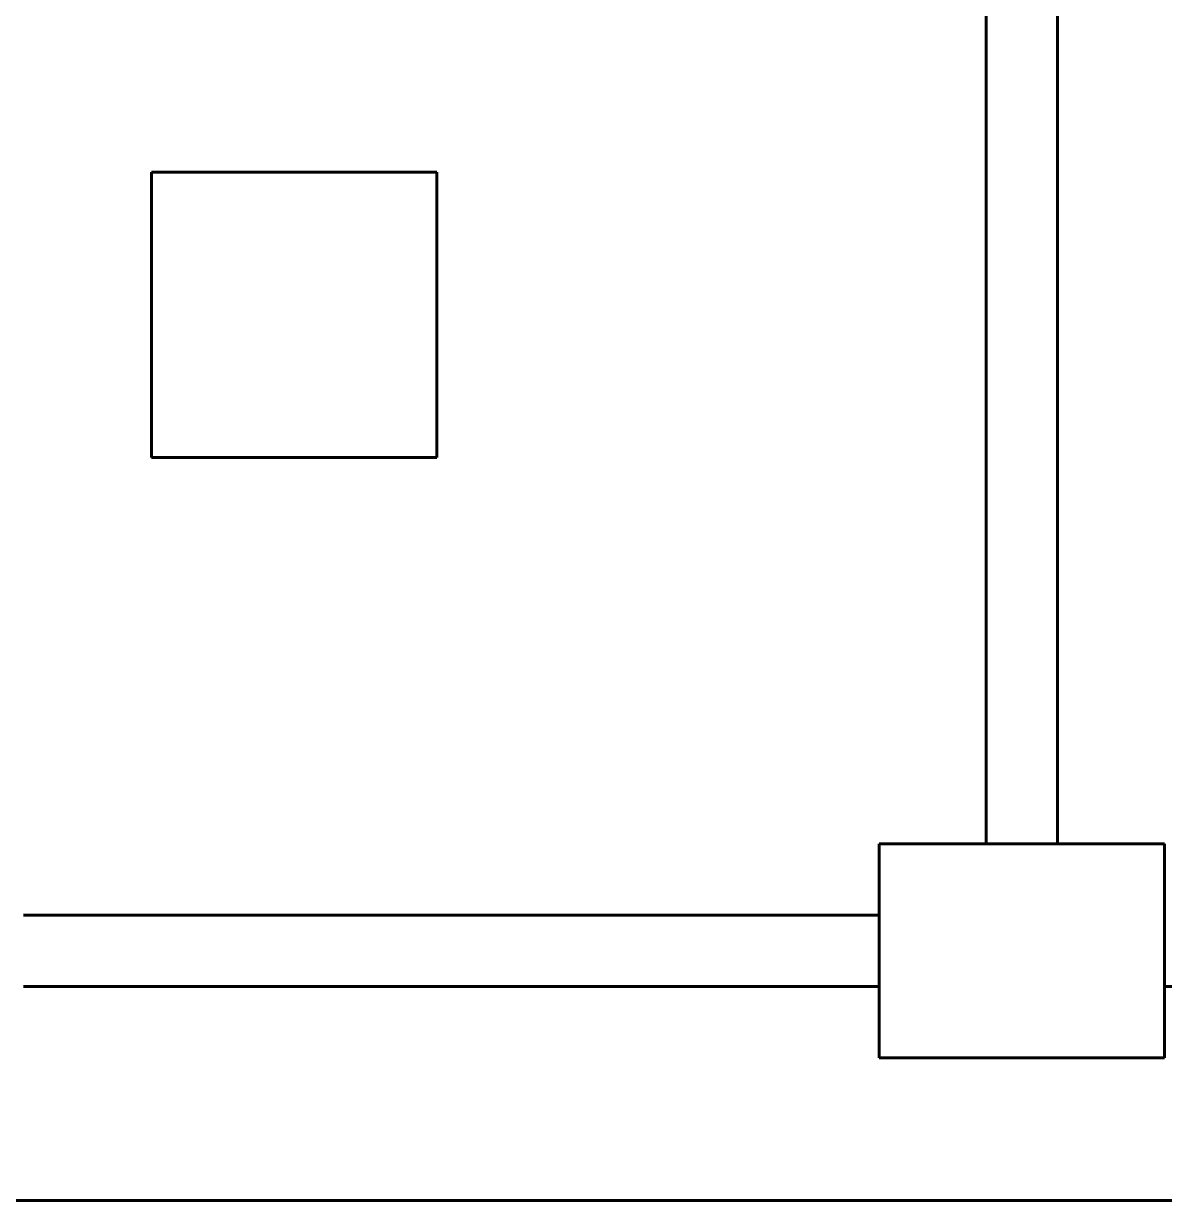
# Model space of a CAD drawing. Extents: x 0 to 297, y 0 to 292.
# Drawn here: x 135.35 to 143.35, y 68.61 to 76.86 of the extents above; entities that cross this region are included whole.
import ezdxf

# ---------------------------------------------------------------- set-up
doc = ezdxf.new("R2010")
doc.units = 0
doc.header["$MEASUREMENT"] = 0
doc.linetypes.add('K5LT_BASIC', pattern=[0])
doc.layers.add('Системный слой', color=7, linetype='Continuous')

# ---------------------------------------------------------------- blocks, each defined once
blk = doc.blocks.new('*U')
at = {"layer": 'Системный слой', "linetype": 'K5LT_BASIC', "lineweight": 60}
for p, q in [((138.2482, 75.8137), (136.2482, 75.8137)), ((136.2482, 75.8137), (136.2482, 73.8137)), ((138.2482, 73.8137), (138.2482, 75.8137)), ((136.2482, 73.8137), (138.2482, 73.8137)), ((143.3503, 71.1064), (141.3503, 71.1064)), ((141.3503, 71.1064), (141.3503, 69.6064)), ((143.3503, 71.1064), (141.3503, 71.1064)), ((141.3503, 71.1064), (141.3503, 69.6064)), ((143.3503, 69.6064), (143.3503, 71.1064)), ((143.3503, 69.6064), (143.3503, 71.1064)), ((141.3503, 69.6064), (143.3503, 69.6064)), ((141.3503, 69.6064), (143.3503, 69.6064))]:
    blk.add_line(p, q, dxfattribs=at)

msp = doc.modelspace()

# ---------------------------------------------------------------- linework, layer by layer
at = {"layer": 'Системный слой', "linetype": 'K5LT_BASIC', "lineweight": 60}
for p, q in [((142.1, 71.106), (142.1, 85.106)), ((142.6, 71.106), (142.6, 85.106)), ((141.3503, 71.1064), (141.3503, 69.6064)), ((141.3503, 71.1064), (143.3503, 71.1064)), ((143.3503, 71.1064), (141.3503, 71.1064)), ((141.3503, 69.6064), (141.3503, 71.1064)), ((141.3503, 71.1064), (141.3503, 69.6064)), ((141.3503, 71.1064), (143.3503, 71.1064)), ((141.85, 71.106), (141.3503, 71.1064)), ((143.3503, 71.1064), (141.3503, 71.1064)), ((143.3503, 71.1064), (143.3503, 69.6064)), ((143.3503, 71.1064), (143.3503, 69.6064)), ((143.3503, 71.1064), (143.3503, 69.6064)), ((143.3503, 71.1064), (143.3503, 69.6064)), ((135.3505, 70.6065), (141.3505, 70.6065)), ((141.3503, 70.1064), (135.3503, 70.1064)), ((149.3503, 70.1064), (143.3503, 70.1064)), ((143.3503, 69.6064), (141.3503, 69.6064)), ((141.3503, 69.6064), (143.3503, 69.6064)), ((143.3503, 69.6064), (141.3503, 69.6064)), ((141.3503, 69.6064), (143.3503, 69.6064)), ((142.6003, 69.6064), (141.8503, 69.6064)), ((142.6003, 69.6064), (141.8503, 69.6064)), ((130.35, 68.6064), (173.35, 68.6064))]:
    msp.add_line(p, q, dxfattribs=at)

# ---------------------------------------------------------------- block references
at = {"layer": 'Системный слой'}
msp.add_blockref('*U', (0, 0), dxfattribs=at)
msp.add_blockref('*U', (0, 0), dxfattribs=at)
msp.add_blockref('*U', (0, 0), dxfattribs=at)
msp.add_blockref('*U', (0, 0), dxfattribs=at)
msp.add_blockref('*U', (0, 0), dxfattribs=at)
msp.add_blockref('*U', (0, 0), dxfattribs=at)
msp.add_blockref('*U', (0, 0), dxfattribs=at)
msp.add_blockref('*U', (0, 0), dxfattribs=at)
msp.add_blockref('*U', (0, 0), dxfattribs=at)
msp.add_blockref('*U', (0, 0), dxfattribs=at)
msp.add_blockref('*U', (0, 0), dxfattribs=at)
msp.add_blockref('*U', (0, 0), dxfattribs=at)
msp.add_blockref('*U', (0, 0), dxfattribs=at)
msp.add_blockref('*U', (0, 0), dxfattribs=at)
msp.add_blockref('*U', (0, 0), dxfattribs=at)
msp.add_blockref('*U', (0, 0), dxfattribs=at)
msp.add_blockref('*U', (0, 0), dxfattribs=at)
msp.add_blockref('*U', (0, 0), dxfattribs=at)
msp.add_blockref('*U', (0, 0), dxfattribs=at)
msp.add_blockref('*U', (0, 0), dxfattribs=at)
msp.add_blockref('*U', (0, 0), dxfattribs=at)
msp.add_blockref('*U', (0, 0), dxfattribs=at)
msp.add_blockref('*U', (0, 0), dxfattribs=at)
msp.add_blockref('*U', (0, 0), dxfattribs=at)
msp.add_blockref('*U', (0, 0), dxfattribs=at)
msp.add_blockref('*U', (0, 0), dxfattribs=at)
msp.add_blockref('*U', (0, 0), dxfattribs=at)
msp.add_blockref('*U', (0, 0), dxfattribs=at)
msp.add_blockref('*U', (0, 0), dxfattribs=at)
msp.add_blockref('*U', (0, 0), dxfattribs=at)
msp.add_blockref('*U', (0, 0), dxfattribs=at)
msp.add_blockref('*U', (0, 0), dxfattribs=at)
msp.add_blockref('*U', (0, 0), dxfattribs=at)
msp.add_blockref('*U', (0, 0), dxfattribs=at)
msp.add_blockref('*U', (0, 0), dxfattribs=at)
msp.add_blockref('*U', (0, 0), dxfattribs=at)
msp.add_blockref('*U', (0, 0), dxfattribs=at)
msp.add_blockref('*U', (0, 0), dxfattribs=at)
msp.add_blockref('*U', (0, 0), dxfattribs=at)
msp.add_blockref('*U', (0, 0), dxfattribs=at)
msp.add_blockref('*U', (0, 0), dxfattribs=at)
msp.add_blockref('*U', (0, 0), dxfattribs=at)
msp.add_blockref('*U', (0, 0), dxfattribs=at)
msp.add_blockref('*U', (0, 0), dxfattribs=at)
msp.add_blockref('*U', (0, 0), dxfattribs=at)
msp.add_blockref('*U', (0, 0), dxfattribs=at)
msp.add_blockref('*U', (0, 0), dxfattribs=at)
msp.add_blockref('*U', (0, 0), dxfattribs=at)
msp.add_blockref('*U', (0, 0), dxfattribs=at)
msp.add_blockref('*U', (0, 0), dxfattribs=at)
msp.add_blockref('*U', (0, 0), dxfattribs=at)
msp.add_blockref('*U', (0, 0), dxfattribs=at)
msp.add_blockref('*U', (0, 0), dxfattribs=at)
msp.add_blockref('*U', (0, 0), dxfattribs=at)
msp.add_blockref('*U', (0, 0), dxfattribs=at)
msp.add_blockref('*U', (0, 0), dxfattribs=at)
msp.add_blockref('*U', (0, 0), dxfattribs=at)
msp.add_blockref('*U', (0, 0), dxfattribs=at)
msp.add_blockref('*U', (0, 0), dxfattribs=at)
msp.add_blockref('*U', (0, 0), dxfattribs=at)
msp.add_blockref('*U', (0, 0), dxfattribs=at)
msp.add_blockref('*U', (0, 0), dxfattribs=at)
msp.add_blockref('*U', (0, 0), dxfattribs=at)
msp.add_blockref('*U', (0, 0), dxfattribs=at)
msp.add_blockref('*U', (0, 0), dxfattribs=at)
msp.add_blockref('*U', (0, 0), dxfattribs=at)
msp.add_blockref('*U', (0, 0), dxfattribs=at)
msp.add_blockref('*U', (0, 0), dxfattribs=at)
msp.add_blockref('*U', (0, 0), dxfattribs=at)
msp.add_blockref('*U', (0, 0), dxfattribs=at)
msp.add_blockref('*U', (0, 0), dxfattribs=at)
msp.add_blockref('*U', (0, 0), dxfattribs=at)
msp.add_blockref('*U', (0, 0), dxfattribs=at)
msp.add_blockref('*U', (0, 0), dxfattribs=at)
msp.add_blockref('*U', (0, 0), dxfattribs=at)
msp.add_blockref('*U', (0, 0), dxfattribs=at)
msp.add_blockref('*U', (0, 0), dxfattribs=at)
msp.add_blockref('*U', (0, 0), dxfattribs=at)
msp.add_blockref('*U', (0, 0), dxfattribs=at)
msp.add_blockref('*U', (0, 0), dxfattribs=at)
msp.add_blockref('*U', (0, 0), dxfattribs=at)
msp.add_blockref('*U', (0, 0), dxfattribs=at)
msp.add_blockref('*U', (0, 0), dxfattribs=at)
msp.add_blockref('*U', (0, 0), dxfattribs=at)
msp.add_blockref('*U', (0, 0), dxfattribs=at)
msp.add_blockref('*U', (0, 0), dxfattribs=at)
msp.add_blockref('*U', (0, 0), dxfattribs=at)
msp.add_blockref('*U', (0, 0), dxfattribs=at)
msp.add_blockref('*U', (0, 0), dxfattribs=at)
msp.add_blockref('*U', (0, 0), dxfattribs=at)
msp.add_blockref('*U', (0, 0), dxfattribs=at)
msp.add_blockref('*U', (0, 0), dxfattribs=at)
msp.add_blockref('*U', (0, 0), dxfattribs=at)
msp.add_blockref('*U', (0, 0), dxfattribs=at)
msp.add_blockref('*U', (0, 0), dxfattribs=at)
msp.add_blockref('*U', (0, 0), dxfattribs=at)
msp.add_blockref('*U', (0, 0), dxfattribs=at)
msp.add_blockref('*U', (0, 0), dxfattribs=at)
msp.add_blockref('*U', (0, 0), dxfattribs=at)
msp.add_blockref('*U', (0, 0), dxfattribs=at)
msp.add_blockref('*U', (0, 0), dxfattribs=at)
msp.add_blockref('*U', (0, 0), dxfattribs=at)
msp.add_blockref('*U', (0, 0), dxfattribs=at)
msp.add_blockref('*U', (0, 0), dxfattribs=at)
msp.add_blockref('*U', (0, 0), dxfattribs=at)
msp.add_blockref('*U', (0, 0), dxfattribs=at)
msp.add_blockref('*U', (0, 0), dxfattribs=at)
msp.add_blockref('*U', (0, 0), dxfattribs=at)
msp.add_blockref('*U', (0, 0), dxfattribs=at)
msp.add_blockref('*U', (0, 0), dxfattribs=at)
msp.add_blockref('*U', (0, 0), dxfattribs=at)
msp.add_blockref('*U', (0, 0), dxfattribs=at)
msp.add_blockref('*U', (0, 0), dxfattribs=at)
msp.add_blockref('*U', (0, 0), dxfattribs=at)
msp.add_blockref('*U', (0, 0), dxfattribs=at)
msp.add_blockref('*U', (0, 0), dxfattribs=at)
msp.add_blockref('*U', (0, 0), dxfattribs=at)
msp.add_blockref('*U', (0, 0), dxfattribs=at)
msp.add_blockref('*U', (0, 0), dxfattribs=at)
msp.add_blockref('*U', (0, 0), dxfattribs=at)
msp.add_blockref('*U', (0, 0), dxfattribs=at)
msp.add_blockref('*U', (0, 0), dxfattribs=at)
msp.add_blockref('*U', (0, 0), dxfattribs=at)
msp.add_blockref('*U', (0, 0), dxfattribs=at)
msp.add_blockref('*U', (0, 0), dxfattribs=at)
msp.add_blockref('*U', (0, 0), dxfattribs=at)
msp.add_blockref('*U', (0, 0), dxfattribs=at)
msp.add_blockref('*U', (0, 0), dxfattribs=at)
msp.add_blockref('*U', (0, 0), dxfattribs=at)
msp.add_blockref('*U', (0, 0), dxfattribs=at)
msp.add_blockref('*U', (0, 0), dxfattribs=at)
msp.add_blockref('*U', (0, 0), dxfattribs=at)
msp.add_blockref('*U', (0, 0), dxfattribs=at)
msp.add_blockref('*U', (0, 0), dxfattribs=at)
msp.add_blockref('*U', (0, 0), dxfattribs=at)
msp.add_blockref('*U', (0, 0), dxfattribs=at)
msp.add_blockref('*U', (0, 0), dxfattribs=at)
msp.add_blockref('*U', (0, 0), dxfattribs=at)
msp.add_blockref('*U', (0, 0), dxfattribs=at)
msp.add_blockref('*U', (0, 0), dxfattribs=at)
msp.add_blockref('*U', (0, 0), dxfattribs=at)
msp.add_blockref('*U', (0, 0), dxfattribs=at)
msp.add_blockref('*U', (0, 0), dxfattribs=at)
msp.add_blockref('*U', (0, 0), dxfattribs=at)
msp.add_blockref('*U', (0, 0), dxfattribs=at)
msp.add_blockref('*U', (0, 0), dxfattribs=at)
msp.add_blockref('*U', (0, 0), dxfattribs=at)
msp.add_blockref('*U', (0, 0), dxfattribs=at)
msp.add_blockref('*U', (0, 0), dxfattribs=at)
msp.add_blockref('*U', (0, 0), dxfattribs=at)
msp.add_blockref('*U', (0, 0), dxfattribs=at)
msp.add_blockref('*U', (0, 0), dxfattribs=at)
msp.add_blockref('*U', (0, 0), dxfattribs=at)
msp.add_blockref('*U', (0, 0), dxfattribs=at)
msp.add_blockref('*U', (0, 0), dxfattribs=at)
msp.add_blockref('*U', (0, 0), dxfattribs=at)
msp.add_blockref('*U', (0, 0), dxfattribs=at)
msp.add_blockref('*U', (0, 0), dxfattribs=at)
msp.add_blockref('*U', (0, 0), dxfattribs=at)
msp.add_blockref('*U', (0, 0), dxfattribs=at)
msp.add_blockref('*U', (0, 0), dxfattribs=at)
msp.add_blockref('*U', (0, 0), dxfattribs=at)
msp.add_blockref('*U', (0, 0), dxfattribs=at)
msp.add_blockref('*U', (0, 0), dxfattribs=at)
msp.add_blockref('*U', (0, 0), dxfattribs=at)
msp.add_blockref('*U', (0, 0), dxfattribs=at)
msp.add_blockref('*U', (0, 0), dxfattribs=at)
msp.add_blockref('*U', (0, 0), dxfattribs=at)
msp.add_blockref('*U', (0, 0), dxfattribs=at)
msp.add_blockref('*U', (0, 0), dxfattribs=at)
msp.add_blockref('*U', (0, 0), dxfattribs=at)
msp.add_blockref('*U', (0, 0), dxfattribs=at)
msp.add_blockref('*U', (0, 0), dxfattribs=at)
msp.add_blockref('*U', (0, 0), dxfattribs=at)
msp.add_blockref('*U', (0, 0), dxfattribs=at)
msp.add_blockref('*U', (0, 0), dxfattribs=at)
msp.add_blockref('*U', (0, 0), dxfattribs=at)
msp.add_blockref('*U', (0, 0), dxfattribs=at)
msp.add_blockref('*U', (0, 0), dxfattribs=at)
msp.add_blockref('*U', (0, 0), dxfattribs=at)
msp.add_blockref('*U', (0, 0), dxfattribs=at)
msp.add_blockref('*U', (0, 0), dxfattribs=at)
msp.add_blockref('*U', (0, 0), dxfattribs=at)
msp.add_blockref('*U', (0, 0), dxfattribs=at)
msp.add_blockref('*U', (0, 0), dxfattribs=at)
msp.add_blockref('*U', (0, 0), dxfattribs=at)
msp.add_blockref('*U', (0, 0), dxfattribs=at)
msp.add_blockref('*U', (0, 0), dxfattribs=at)
msp.add_blockref('*U', (0, 0), dxfattribs=at)
msp.add_blockref('*U', (0, 0), dxfattribs=at)
msp.add_blockref('*U', (0, 0), dxfattribs=at)
msp.add_blockref('*U', (0, 0), dxfattribs=at)
msp.add_blockref('*U', (0, 0), dxfattribs=at)
msp.add_blockref('*U', (0, 0), dxfattribs=at)
msp.add_blockref('*U', (0, 0), dxfattribs=at)
msp.add_blockref('*U', (0, 0), dxfattribs=at)
msp.add_blockref('*U', (0, 0), dxfattribs=at)
msp.add_blockref('*U', (0, 0), dxfattribs=at)
msp.add_blockref('*U', (0, 0), dxfattribs=at)
msp.add_blockref('*U', (0, 0), dxfattribs=at)
msp.add_blockref('*U', (0, 0), dxfattribs=at)
msp.add_blockref('*U', (0, 0), dxfattribs=at)
msp.add_blockref('*U', (0, 0), dxfattribs=at)
msp.add_blockref('*U', (0, 0), dxfattribs=at)
msp.add_blockref('*U', (0, 0), dxfattribs=at)
msp.add_blockref('*U', (0, 0), dxfattribs=at)
msp.add_blockref('*U', (0, 0), dxfattribs=at)
msp.add_blockref('*U', (0, 0), dxfattribs=at)
msp.add_blockref('*U', (0, 0), dxfattribs=at)
msp.add_blockref('*U', (0, 0), dxfattribs=at)
msp.add_blockref('*U', (0, 0), dxfattribs=at)
msp.add_blockref('*U', (0, 0), dxfattribs=at)
msp.add_blockref('*U', (0, 0), dxfattribs=at)
msp.add_blockref('*U', (0, 0), dxfattribs=at)
msp.add_blockref('*U', (0, 0), dxfattribs=at)
msp.add_blockref('*U', (0, 0), dxfattribs=at)
msp.add_blockref('*U', (0, 0), dxfattribs=at)
msp.add_blockref('*U', (0, 0), dxfattribs=at)
msp.add_blockref('*U', (0, 0), dxfattribs=at)
msp.add_blockref('*U', (0, 0), dxfattribs=at)
msp.add_blockref('*U', (0, 0), dxfattribs=at)
msp.add_blockref('*U', (0, 0), dxfattribs=at)
msp.add_blockref('*U', (0, 0), dxfattribs=at)
msp.add_blockref('*U', (0, 0), dxfattribs=at)
msp.add_blockref('*U', (0, 0), dxfattribs=at)
msp.add_blockref('*U', (0, 0), dxfattribs=at)
msp.add_blockref('*U', (0, 0), dxfattribs=at)
msp.add_blockref('*U', (0, 0), dxfattribs=at)
msp.add_blockref('*U', (0, 0), dxfattribs=at)
msp.add_blockref('*U', (0, 0), dxfattribs=at)
msp.add_blockref('*U', (0, 0), dxfattribs=at)
msp.add_blockref('*U', (0, 0), dxfattribs=at)
msp.add_blockref('*U', (0, 0), dxfattribs=at)
msp.add_blockref('*U', (0, 0), dxfattribs=at)
msp.add_blockref('*U', (0, 0), dxfattribs=at)
msp.add_blockref('*U', (0, 0), dxfattribs=at)
msp.add_blockref('*U', (0, 0), dxfattribs=at)
msp.add_blockref('*U', (0, 0), dxfattribs=at)
msp.add_blockref('*U', (0, 0), dxfattribs=at)
msp.add_blockref('*U', (0, 0), dxfattribs=at)
msp.add_blockref('*U', (0, 0), dxfattribs=at)
msp.add_blockref('*U', (0, 0), dxfattribs=at)
msp.add_blockref('*U', (0, 0), dxfattribs=at)
msp.add_blockref('*U', (0, 0), dxfattribs=at)
msp.add_blockref('*U', (0, 0), dxfattribs=at)
msp.add_blockref('*U', (0, 0), dxfattribs=at)
msp.add_blockref('*U', (0, 0), dxfattribs=at)
msp.add_blockref('*U', (0, 0), dxfattribs=at)
msp.add_blockref('*U', (0, 0), dxfattribs=at)
msp.add_blockref('*U', (0, 0), dxfattribs=at)
msp.add_blockref('*U', (0, 0), dxfattribs=at)
msp.add_blockref('*U', (0, 0), dxfattribs=at)
msp.add_blockref('*U', (0, 0), dxfattribs=at)
msp.add_blockref('*U', (0, 0), dxfattribs=at)
msp.add_blockref('*U', (0, 0), dxfattribs=at)
msp.add_blockref('*U', (0, 0), dxfattribs=at)
msp.add_blockref('*U', (0, 0), dxfattribs=at)
msp.add_blockref('*U', (0, 0), dxfattribs=at)
msp.add_blockref('*U', (0, 0), dxfattribs=at)
msp.add_blockref('*U', (0, 0), dxfattribs=at)
msp.add_blockref('*U', (0, 0), dxfattribs=at)
msp.add_blockref('*U', (0, 0), dxfattribs=at)
msp.add_blockref('*U', (0, 0), dxfattribs=at)
msp.add_blockref('*U', (0, 0), dxfattribs=at)
msp.add_blockref('*U', (0, 0), dxfattribs=at)
msp.add_blockref('*U', (0, 0), dxfattribs=at)
msp.add_blockref('*U', (0, 0), dxfattribs=at)
msp.add_blockref('*U', (0, 0), dxfattribs=at)
msp.add_blockref('*U', (0, 0), dxfattribs=at)
msp.add_blockref('*U', (0, 0), dxfattribs=at)
msp.add_blockref('*U', (0, 0), dxfattribs=at)
msp.add_blockref('*U', (0, 0), dxfattribs=at)
msp.add_blockref('*U', (0, 0), dxfattribs=at)
msp.add_blockref('*U', (0, 0), dxfattribs=at)
msp.add_blockref('*U', (0, 0), dxfattribs=at)
msp.add_blockref('*U', (0, 0), dxfattribs=at)
msp.add_blockref('*U', (0, 0), dxfattribs=at)
msp.add_blockref('*U', (0, 0), dxfattribs=at)
msp.add_blockref('*U', (0, 0), dxfattribs=at)
msp.add_blockref('*U', (0, 0), dxfattribs=at)
msp.add_blockref('*U', (0, 0), dxfattribs=at)
msp.add_blockref('*U', (0, 0), dxfattribs=at)
msp.add_blockref('*U', (0, 0), dxfattribs=at)
msp.add_blockref('*U', (0, 0), dxfattribs=at)
msp.add_blockref('*U', (0, 0), dxfattribs=at)
msp.add_blockref('*U', (0, 0), dxfattribs=at)
msp.add_blockref('*U', (0, 0), dxfattribs=at)
msp.add_blockref('*U', (0, 0), dxfattribs=at)
msp.add_blockref('*U', (0, 0), dxfattribs=at)
msp.add_blockref('*U', (0, 0), dxfattribs=at)
msp.add_blockref('*U', (0, 0), dxfattribs=at)
msp.add_blockref('*U', (0, 0), dxfattribs=at)
msp.add_blockref('*U', (0, 0), dxfattribs=at)
msp.add_blockref('*U', (0, 0), dxfattribs=at)
msp.add_blockref('*U', (0, 0), dxfattribs=at)
msp.add_blockref('*U', (0, 0), dxfattribs=at)
msp.add_blockref('*U', (0, 0), dxfattribs=at)
msp.add_blockref('*U', (0, 0), dxfattribs=at)
msp.add_blockref('*U', (0, 0), dxfattribs=at)
msp.add_blockref('*U', (0, 0), dxfattribs=at)
msp.add_blockref('*U', (0, 0), dxfattribs=at)
msp.add_blockref('*U', (0, 0), dxfattribs=at)
msp.add_blockref('*U', (0, 0), dxfattribs=at)
msp.add_blockref('*U', (0, 0), dxfattribs=at)
msp.add_blockref('*U', (0, 0), dxfattribs=at)

doc.saveas('drawing.dxf')
